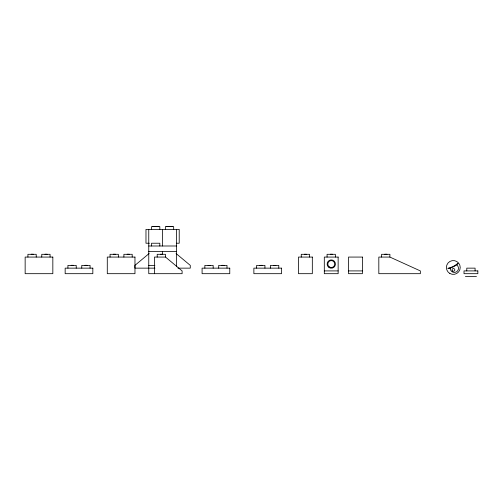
<?xml version="1.0" encoding="UTF-8"?>
<svg xmlns="http://www.w3.org/2000/svg" width="503" height="503" viewBox="0 0 503 503"><rect width="100%" height="100%" fill="white"/><g stroke="black" fill="none" stroke-linecap="round" stroke-linejoin="round"><path stroke-width="0.75" d="M450.248 267.64L450.191 268.3A4.15 4.15 0 0 0 456.296 271.966A4.15 4.15 0 0 0 456.649 264.848L456.234 264.609M149.133 253.512L134.917 265.377L134.917 268.143L154.962 268.143M152.422 226.551L154.05 226.551M154.308 226.62L155.817 226.62M156.068 226.62L157.558 226.62M157.86 226.62L158.942 226.62M166.248 226.62L167.336 226.62M167.631 226.62L169.127 226.62M169.36 226.62L170.813 226.551M171.139 226.551L172.774 226.551M149.441 243.232L145.977 243.232L145.977 229.387L179.213 229.387L179.213 243.232L176.446 243.232M148.756 245.998L176.44 245.998M148.756 251.538L176.44 251.538M31.117 254.235L33.368 254.235M44.956 254.235L47.207 254.235M113.25 254.235L115.501 254.235M127.089 254.235L129.34 254.235M304.497 254.235L306.667 254.304M330.27 254.235L332.514 254.235M384.789 254.235L387.04 254.235M148.756 229.387L148.756 273.682L182.111 273.682L182.111 270.91L165.525 257.071L154.434 257.071L154.434 273.682M389.894 257.071L378.822 257.071L378.822 273.682L420.345 273.682L420.345 270.91L389.894 257.071L389.894 254.304L381.595 254.304L381.595 257.071M71.118 265.307L73.369 265.307M84.963 265.307L87.208 265.307M221.892 265.307L224.118 265.377M262.082 265.307L259.831 265.377M148.756 265.377L154.905 265.377M177.974 268.143L190.279 268.143L190.279 265.377L176.063 253.512M324.303 270.91L338.142 270.91M348.529 270.91L362.374 270.91M465.394 276.449L476.467 276.449M475.084 270.91L475.084 268.143L466.778 268.143L466.778 270.91M335.369 257.071L335.369 254.304L327.069 254.304L327.069 257.071M309.552 257.071L309.552 254.304L301.253 254.304L301.253 257.071M278.781 268.143L278.781 265.377L270.476 265.377L270.476 268.143M275.908 265.377L273.676 265.377M264.936 268.143L264.936 265.377L256.637 265.377L256.637 268.143M226.998 268.143L226.998 265.377L218.698 265.377L218.698 268.143M213.159 268.143L213.159 265.377L204.859 265.377L204.859 268.143M210.292 265.377L208.053 265.377M176.44 229.387L176.44 266.76M173.673 229.689L173.667 226.62L165.368 226.62L165.368 229.387M165.5 257.071L165.5 254.304L157.2 254.304L157.2 257.071M162.62 254.304L160.501 254.235M162.595 229.387L162.595 245.998M162.595 251.538L162.595 254.612M159.828 229.387L159.828 226.62L151.522 226.62L151.516 229.689M159.828 245.998L159.828 243.232L151.522 243.232L151.522 245.998M132.195 257.071L132.195 254.304L123.895 254.304L123.895 257.071M118.356 257.071L118.356 254.304L110.056 254.304L110.056 257.071M90.068 268.143L90.068 265.377L81.763 265.377L81.763 268.143M76.223 268.143L76.223 265.377L67.924 265.377L67.924 268.143M50.061 257.071L50.061 254.304L41.762 254.304L41.762 257.071M36.222 257.071L36.222 254.304L27.923 254.304L27.923 257.071M457.849 263.352L455.617 265.037A22.49 22.49 0 0 1 450.625 267.521L447.934 268.275L448.016 268.677L450.713 267.929A22.49 22.49 0 0 0 456.485 264.936L457.95 263.786L457.849 263.352M52.834 257.071L25.15 257.071L25.15 273.682L52.834 273.682L52.834 257.071M134.967 257.071L107.284 257.071L107.284 273.682L134.967 273.682L134.967 257.071M312.325 257.071L298.48 257.071L298.48 273.682L312.325 273.682L312.325 257.071M338.142 257.071L324.303 257.071L324.303 273.682L338.142 273.682L338.142 257.071M362.374 257.071L348.529 257.071L348.529 273.682L362.374 273.682L362.374 257.071M92.835 268.143L65.157 268.143L65.157 273.682L92.835 273.682L92.835 268.143M229.77 268.143L202.087 268.143L202.087 273.682L229.77 273.682L229.77 268.143M281.548 268.143L253.87 268.143L253.87 273.682L281.548 273.682L281.548 268.143M477.85 270.91L464.011 270.91L464.011 273.682L477.85 273.682L477.85 270.91M449.845 273.469A6.923 6.923 0 0 0 460.226 267.477A6.923 6.923 0 0 0 449.845 261.485A6.923 6.923 0 0 0 449.845 273.469M452.687 271.073A1.383 1.383 0 0 0 454.813 269.954A1.383 1.383 0 0 0 452.788 268.677A1.383 1.383 0 0 0 452.687 271.073M329.037 267.552A4.15 4.15 0 0 0 335.432 264.264A4.15 4.15 0 0 0 329.39 260.372A4.15 4.15 0 0 0 329.037 267.552M329.408 266.967A3.458 3.458 0 0 0 334.74 264.232A3.458 3.458 0 0 0 329.704 260.982A3.458 3.458 0 0 0 329.408 266.967"/></g></svg>
